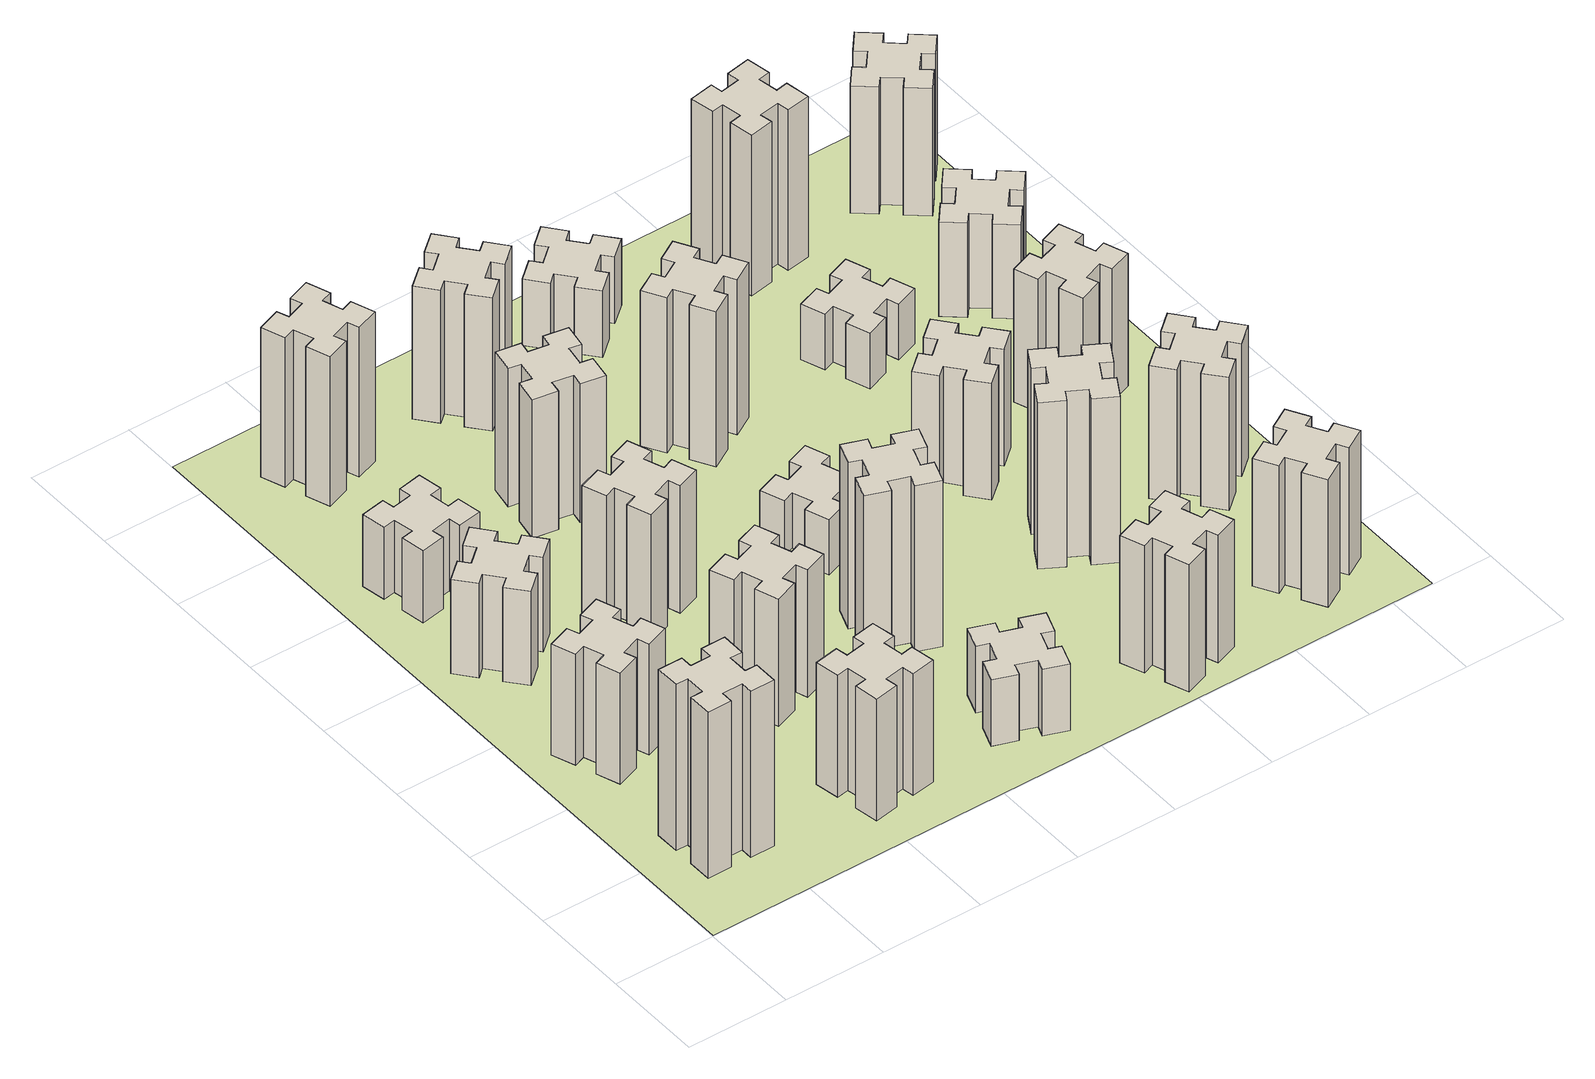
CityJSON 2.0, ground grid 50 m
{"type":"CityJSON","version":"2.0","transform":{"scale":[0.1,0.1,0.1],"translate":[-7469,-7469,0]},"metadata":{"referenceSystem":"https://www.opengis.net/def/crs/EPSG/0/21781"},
"CityObjects":{
"building1":{"type":"Building","attributes":{"class":"1000","function":"1000","usage":"1000","yearOfConstruction":2016,"roofType":"1000","measuredHeight":90,"storeysAboveGround":30,"storeysBelowGround":0},"geometry":[{"type":"Solid","lod":"1","boundaries":[[[[0,1,2,3,4,5,6,7,8,9,10,11,12,13,14,15,16,17,18,19]],[[17,16,20,21]],[[16,15,22,20]],[[15,14,23,22]],[[14,13,24,23]],[[13,12,25,24]],[[12,11,26,25]],[[11,10,27,26]],[[10,9,28,27]],[[9,8,29,28]],[[8,7,30,29]],[[7,6,31,30]],[[6,5,32,31]],[[5,4,33,32]],[[4,3,34,33]],[[3,2,35,34]],[[2,1,36,35]],[[1,0,37,36]],[[0,19,38,37]],[[19,18,39,38]],[[18,17,21,39]],[[24,25,26,27,28,29,30,31,32,33,34,35,36,37,38,39,21,20,22,23]]]]}]},
"building2":{"type":"Building","attributes":{"class":"1000","function":"1000","usage":"1000","yearOfConstruction":2016,"roofType":"1000","measuredHeight":60,"storeysAboveGround":30,"storeysBelowGround":0},"geometry":[{"type":"Solid","lod":"1","boundaries":[[[[40,41,42,43,44,45,46,47,48,49,50,51,52,53,54,55,56,57,58,59]],[[57,56,60,61]],[[56,55,62,60]],[[55,54,63,62]],[[54,53,64,63]],[[53,52,65,64]],[[52,51,66,65]],[[51,50,67,66]],[[50,49,68,67]],[[49,48,69,68]],[[48,47,70,69]],[[47,46,71,70]],[[46,45,72,71]],[[45,44,73,72]],[[44,43,74,73]],[[43,42,75,74]],[[42,41,76,75]],[[41,40,77,76]],[[40,59,78,77]],[[59,58,79,78]],[[58,57,61,79]],[[64,65,66,67,68,69,70,71,72,73,74,75,76,77,78,79,61,60,62,63]]]]}]},
"building3":{"type":"Building","attributes":{"class":"1000","function":"1000","usage":"1000","yearOfConstruction":2016,"roofType":"1000","measuredHeight":51,"storeysAboveGround":30,"storeysBelowGround":0},"geometry":[{"type":"Solid","lod":"1","boundaries":[[[[80,81,82,83,84,85,86,87,88,89,90,91,92,93,94,95,96,97,98,99]],[[97,96,100,101]],[[96,95,102,100]],[[95,94,103,102]],[[94,93,104,103]],[[93,92,105,104]],[[92,91,106,105]],[[91,90,107,106]],[[90,89,108,107]],[[89,88,109,108]],[[88,87,110,109]],[[87,86,111,110]],[[86,85,112,111]],[[85,84,113,112]],[[84,83,114,113]],[[83,82,115,114]],[[82,81,116,115]],[[81,80,117,116]],[[80,99,118,117]],[[99,98,119,118]],[[98,97,101,119]],[[104,105,106,107,108,109,110,111,112,113,114,115,116,117,118,119,101,100,102,103]]]]}]},
"building4":{"type":"Building","attributes":{"class":"1000","function":"1000","usage":"1000","yearOfConstruction":2016,"roofType":"1000","measuredHeight":39,"storeysAboveGround":30,"storeysBelowGround":0},"geometry":[{"type":"Solid","lod":"1","boundaries":[[[[120,121,122,123,124,125,126,127,128,129,130,131,132,133,134,135,136,137,138,139]],[[137,136,140,141]],[[136,135,142,140]],[[135,134,143,142]],[[134,133,144,143]],[[133,132,145,144]],[[132,131,146,145]],[[131,130,147,146]],[[130,129,148,147]],[[129,128,149,148]],[[128,127,150,149]],[[127,126,151,150]],[[126,125,152,151]],[[125,124,153,152]],[[124,123,154,153]],[[123,122,155,154]],[[122,121,156,155]],[[121,120,157,156]],[[120,139,158,157]],[[139,138,159,158]],[[138,137,141,159]],[[144,145,146,147,148,149,150,151,152,153,154,155,156,157,158,159,141,140,142,143]]]]}]},
"building5":{"type":"Building","attributes":{"class":"1000","function":"1000","usage":"1000","yearOfConstruction":2016,"roofType":"1000","measuredHeight":66,"storeysAboveGround":30,"storeysBelowGround":0},"geometry":[{"type":"Solid","lod":"1","boundaries":[[[[160,161,162,163,164,165,166,167,168,169,170,171,172,173,174,175,176,177,178,179]],[[177,176,180,181]],[[176,175,182,180]],[[175,174,183,182]],[[174,173,184,183]],[[173,172,185,184]],[[172,171,186,185]],[[171,170,187,186]],[[170,169,188,187]],[[169,168,189,188]],[[168,167,190,189]],[[167,166,191,190]],[[166,165,192,191]],[[165,164,193,192]],[[164,163,194,193]],[[163,162,195,194]],[[162,161,196,195]],[[161,160,197,196]],[[160,179,198,197]],[[179,178,199,198]],[[178,177,181,199]],[[184,185,186,187,188,189,190,191,192,193,194,195,196,197,198,199,181,180,182,183]]]]}]},
"building6":{"type":"Building","attributes":{"class":"1000","function":"1000","usage":"1000","yearOfConstruction":2016,"roofType":"1000","measuredHeight":69,"storeysAboveGround":30,"storeysBelowGround":0},"geometry":[{"type":"Solid","lod":"1","boundaries":[[[[200,201,202,203,204,205,206,207,208,209,210,211,212,213,214,215,216,217,218,219]],[[217,216,220,221]],[[216,215,222,220]],[[215,214,223,222]],[[214,213,224,223]],[[213,212,225,224]],[[212,211,226,225]],[[211,210,227,226]],[[210,209,228,227]],[[209,208,229,228]],[[208,207,230,229]],[[207,206,231,230]],[[206,205,232,231]],[[205,204,233,232]],[[204,203,234,233]],[[203,202,235,234]],[[202,201,236,235]],[[201,200,237,236]],[[200,219,238,237]],[[219,218,239,238]],[[218,217,221,239]],[[224,225,226,227,228,229,230,231,232,233,234,235,236,237,238,239,221,220,222,223]]]]}]},
"building7":{"type":"Building","attributes":{"class":"1000","function":"1000","usage":"1000","yearOfConstruction":2016,"roofType":"1000","measuredHeight":81,"storeysAboveGround":30,"storeysBelowGround":0},"geometry":[{"type":"Solid","lod":"1","boundaries":[[[[240,241,242,243,244,245,246,247,248,249,250,251,252,253,254,255,256,257,258,259]],[[257,256,260,261]],[[256,255,262,260]],[[255,254,263,262]],[[254,253,264,263]],[[253,252,265,264]],[[252,251,266,265]],[[251,250,267,266]],[[250,249,268,267]],[[249,248,269,268]],[[248,247,270,269]],[[247,246,271,270]],[[246,245,272,271]],[[245,244,273,272]],[[244,243,274,273]],[[243,242,275,274]],[[242,241,276,275]],[[241,240,277,276]],[[240,259,278,277]],[[259,258,279,278]],[[258,257,261,279]],[[264,265,266,267,268,269,270,271,272,273,274,275,276,277,278,279,261,260,262,263]]]]}]},
"building8":{"type":"Building","attributes":{"class":"1000","function":"1000","usage":"1000","yearOfConstruction":2016,"roofType":"1000","measuredHeight":69,"storeysAboveGround":30,"storeysBelowGround":0},"geometry":[{"type":"Solid","lod":"1","boundaries":[[[[280,281,282,283,284,285,286,287,288,289,290,291,292,293,294,295,296,297,298,299]],[[297,296,300,301]],[[296,295,302,300]],[[295,294,303,302]],[[294,293,304,303]],[[293,292,305,304]],[[292,291,306,305]],[[291,290,307,306]],[[290,289,308,307]],[[289,288,309,308]],[[288,287,310,309]],[[287,286,311,310]],[[286,285,312,311]],[[285,284,313,312]],[[284,283,314,313]],[[283,282,315,314]],[[282,281,316,315]],[[281,280,317,316]],[[280,299,318,317]],[[299,298,319,318]],[[298,297,301,319]],[[304,305,306,307,308,309,310,311,312,313,314,315,316,317,318,319,301,300,302,303]]]]}]},
"building9":{"type":"Building","attributes":{"class":"1000","function":"1000","usage":"1000","yearOfConstruction":2016,"roofType":"1000","measuredHeight":75,"storeysAboveGround":30,"storeysBelowGround":0},"geometry":[{"type":"Solid","lod":"1","boundaries":[[[[320,321,322,323,324,325,326,327,328,329,330,331,332,333,334,335,336,337,338,339]],[[337,336,340,341]],[[336,335,342,340]],[[335,334,343,342]],[[334,333,344,343]],[[333,332,345,344]],[[332,331,346,345]],[[331,330,347,346]],[[330,329,348,347]],[[329,328,349,348]],[[328,327,350,349]],[[327,326,351,350]],[[326,325,352,351]],[[325,324,353,352]],[[324,323,354,353]],[[323,322,355,354]],[[322,321,356,355]],[[321,320,357,356]],[[320,339,358,357]],[[339,338,359,358]],[[338,337,341,359]],[[344,345,346,347,348,349,350,351,352,353,354,355,356,357,358,359,341,340,342,343]]]]}]},
"building10":{"type":"Building","attributes":{"class":"1000","function":"1000","usage":"1000","yearOfConstruction":2016,"roofType":"1000","measuredHeight":36,"storeysAboveGround":30,"storeysBelowGround":0},"geometry":[{"type":"Solid","lod":"1","boundaries":[[[[360,361,362,363,364,365,366,367,368,369,370,371,372,373,374,375,376,377,378,379]],[[377,376,380,381]],[[376,375,382,380]],[[375,374,383,382]],[[374,373,384,383]],[[373,372,385,384]],[[372,371,386,385]],[[371,370,387,386]],[[370,369,388,387]],[[369,368,389,388]],[[368,367,390,389]],[[367,366,391,390]],[[366,365,392,391]],[[365,364,393,392]],[[364,363,394,393]],[[363,362,395,394]],[[362,361,396,395]],[[361,360,397,396]],[[360,379,398,397]],[[379,378,399,398]],[[378,377,381,399]],[[384,385,386,387,388,389,390,391,392,393,394,395,396,397,398,399,381,380,382,383]]]]}]},
"building11":{"type":"Building","attributes":{"class":"1000","function":"1000","usage":"1000","yearOfConstruction":2016,"roofType":"1000","measuredHeight":90,"storeysAboveGround":30,"storeysBelowGround":0},"geometry":[{"type":"Solid","lod":"1","boundaries":[[[[400,401,402,403,404,405,406,407,408,409,410,411,412,413,414,415,416,417,418,419]],[[417,416,420,421]],[[416,415,422,420]],[[415,414,423,422]],[[414,413,424,423]],[[413,412,425,424]],[[412,411,426,425]],[[411,410,427,426]],[[410,409,428,427]],[[409,408,429,428]],[[408,407,430,429]],[[407,406,431,430]],[[406,405,432,431]],[[405,404,433,432]],[[404,403,434,433]],[[403,402,435,434]],[[402,401,436,435]],[[401,400,437,436]],[[400,419,438,437]],[[419,418,439,438]],[[418,417,421,439]],[[424,425,426,427,428,429,430,431,432,433,434,435,436,437,438,439,421,420,422,423]]]]}]},
"building12":{"type":"Building","attributes":{"class":"1000","function":"1000","usage":"1000","yearOfConstruction":2016,"roofType":"1000","measuredHeight":72,"storeysAboveGround":30,"storeysBelowGround":0},"geometry":[{"type":"Solid","lod":"1","boundaries":[[[[440,441,442,443,444,445,446,447,448,449,450,451,452,453,454,455,456,457,458,459]],[[457,456,460,461]],[[456,455,462,460]],[[455,454,463,462]],[[454,453,464,463]],[[453,452,465,464]],[[452,451,466,465]],[[451,450,467,466]],[[450,449,468,467]],[[449,448,469,468]],[[448,447,470,469]],[[447,446,471,470]],[[446,445,472,471]],[[445,444,473,472]],[[444,443,474,473]],[[443,442,475,474]],[[442,441,476,475]],[[441,440,477,476]],[[440,459,478,477]],[[459,458,479,478]],[[458,457,461,479]],[[464,465,466,467,468,469,470,471,472,473,474,475,476,477,478,479,461,460,462,463]]]]}]},
"building13":{"type":"Building","attributes":{"class":"1000","function":"1000","usage":"1000","yearOfConstruction":2016,"roofType":"1000","measuredHeight":30,"storeysAboveGround":30,"storeysBelowGround":0},"geometry":[{"type":"Solid","lod":"1","boundaries":[[[[480,481,482,483,484,485,486,487,488,489,490,491,492,493,494,495,496,497,498,499]],[[497,496,500,501]],[[496,495,502,500]],[[495,494,503,502]],[[494,493,504,503]],[[493,492,505,504]],[[492,491,506,505]],[[491,490,507,506]],[[490,489,508,507]],[[489,488,509,508]],[[488,487,510,509]],[[487,486,511,510]],[[486,485,512,511]],[[485,484,513,512]],[[484,483,514,513]],[[483,482,515,514]],[[482,481,516,515]],[[481,480,517,516]],[[480,499,518,517]],[[499,498,519,518]],[[498,497,501,519]],[[504,505,506,507,508,509,510,511,512,513,514,515,516,517,518,519,501,500,502,503]]]]}]},
"building14":{"type":"Building","attributes":{"class":"1000","function":"1000","usage":"1000","yearOfConstruction":2016,"roofType":"1000","measuredHeight":84,"storeysAboveGround":30,"storeysBelowGround":0},"geometry":[{"type":"Solid","lod":"1","boundaries":[[[[520,521,522,523,524,525,526,527,528,529,530,531,532,533,534,535,536,537,538,539]],[[537,536,540,541]],[[536,535,542,540]],[[535,534,543,542]],[[534,533,544,543]],[[533,532,545,544]],[[532,531,546,545]],[[531,530,547,546]],[[530,529,548,547]],[[529,528,549,548]],[[528,527,550,549]],[[527,526,551,550]],[[526,525,552,551]],[[525,524,553,552]],[[524,523,554,553]],[[523,522,555,554]],[[522,521,556,555]],[[521,520,557,556]],[[520,539,558,557]],[[539,538,559,558]],[[538,537,541,559]],[[544,545,546,547,548,549,550,551,552,553,554,555,556,557,558,559,541,540,542,543]]]]}]},
"building15":{"type":"Building","attributes":{"class":"1000","function":"1000","usage":"1000","yearOfConstruction":2016,"roofType":"1000","measuredHeight":69,"storeysAboveGround":30,"storeysBelowGround":0},"geometry":[{"type":"Solid","lod":"1","boundaries":[[[[560,561,562,563,564,565,566,567,568,569,570,571,572,573,574,575,576,577,578,579]],[[577,576,580,581]],[[576,575,582,580]],[[575,574,583,582]],[[574,573,584,583]],[[573,572,585,584]],[[572,571,586,585]],[[571,570,587,586]],[[570,569,588,587]],[[569,568,589,588]],[[568,567,590,589]],[[567,566,591,590]],[[566,565,592,591]],[[565,564,593,592]],[[564,563,594,593]],[[563,562,595,594]],[[562,561,596,595]],[[561,560,597,596]],[[560,579,598,597]],[[579,578,599,598]],[[578,577,581,599]],[[584,585,586,587,588,589,590,591,592,593,594,595,596,597,598,599,581,580,582,583]]]]}]},
"building16":{"type":"Building","attributes":{"class":"1000","function":"1000","usage":"1000","yearOfConstruction":2016,"roofType":"1000","measuredHeight":36,"storeysAboveGround":30,"storeysBelowGround":0},"geometry":[{"type":"Solid","lod":"1","boundaries":[[[[600,601,602,603,604,605,606,607,608,609,610,611,612,613,614,615,616,617,618,619]],[[617,616,620,621]],[[616,615,622,620]],[[615,614,623,622]],[[614,613,624,623]],[[613,612,625,624]],[[612,611,626,625]],[[611,610,627,626]],[[610,609,628,627]],[[609,608,629,628]],[[608,607,630,629]],[[607,606,631,630]],[[606,605,632,631]],[[605,604,633,632]],[[604,603,634,633]],[[603,602,635,634]],[[602,601,636,635]],[[601,600,637,636]],[[600,619,638,637]],[[619,618,639,638]],[[618,617,621,639]],[[624,625,626,627,628,629,630,631,632,633,634,635,636,637,638,639,621,620,622,623]]]]}]},
"building17":{"type":"Building","attributes":{"class":"1000","function":"1000","usage":"1000","yearOfConstruction":2016,"roofType":"1000","measuredHeight":90,"storeysAboveGround":30,"storeysBelowGround":0},"geometry":[{"type":"Solid","lod":"1","boundaries":[[[[640,641,642,643,644,645,646,647,648,649,650,651,652,653,654,655,656,657,658,659]],[[657,656,660,661]],[[656,655,662,660]],[[655,654,663,662]],[[654,653,664,663]],[[653,652,665,664]],[[652,651,666,665]],[[651,650,667,666]],[[650,649,668,667]],[[649,648,669,668]],[[648,647,670,669]],[[647,646,671,670]],[[646,645,672,671]],[[645,644,673,672]],[[644,643,674,673]],[[643,642,675,674]],[[642,641,676,675]],[[641,640,677,676]],[[640,659,678,677]],[[659,658,679,678]],[[658,657,661,679]],[[664,665,666,667,668,669,670,671,672,673,674,675,676,677,678,679,661,660,662,663]]]]}]},
"building18":{"type":"Building","attributes":{"class":"1000","function":"1000","usage":"1000","yearOfConstruction":2016,"roofType":"1000","measuredHeight":63,"storeysAboveGround":30,"storeysBelowGround":0},"geometry":[{"type":"Solid","lod":"1","boundaries":[[[[680,681,682,683,684,685,686,687,688,689,690,691,692,693,694,695,696,697,698,699]],[[697,696,700,701]],[[696,695,702,700]],[[695,694,703,702]],[[694,693,704,703]],[[693,692,705,704]],[[692,691,706,705]],[[691,690,707,706]],[[690,689,708,707]],[[689,688,709,708]],[[688,687,710,709]],[[687,686,711,710]],[[686,685,712,711]],[[685,684,713,712]],[[684,683,714,713]],[[683,682,715,714]],[[682,681,716,715]],[[681,680,717,716]],[[680,699,718,717]],[[699,698,719,718]],[[698,697,701,719]],[[704,705,706,707,708,709,710,711,712,713,714,715,716,717,718,719,701,700,702,703]]]]}]},
"building19":{"type":"Building","attributes":{"class":"1000","function":"1000","usage":"1000","yearOfConstruction":2016,"roofType":"1000","measuredHeight":69,"storeysAboveGround":30,"storeysBelowGround":0},"geometry":[{"type":"Solid","lod":"1","boundaries":[[[[720,721,722,723,724,725,726,727,728,729,730,731,732,733,734,735,736,737,738,739]],[[737,736,740,741]],[[736,735,742,740]],[[735,734,743,742]],[[734,733,744,743]],[[733,732,745,744]],[[732,731,746,745]],[[731,730,747,746]],[[730,729,748,747]],[[729,728,749,748]],[[728,727,750,749]],[[727,726,751,750]],[[726,725,752,751]],[[725,724,753,752]],[[724,723,754,753]],[[723,722,755,754]],[[722,721,756,755]],[[721,720,757,756]],[[720,739,758,757]],[[739,738,759,758]],[[738,737,741,759]],[[744,745,746,747,748,749,750,751,752,753,754,755,756,757,758,759,741,740,742,743]]]]}]},
"building20":{"type":"Building","attributes":{"class":"1000","function":"1000","usage":"1000","yearOfConstruction":2016,"roofType":"1000","measuredHeight":30,"storeysAboveGround":30,"storeysBelowGround":0},"geometry":[{"type":"Solid","lod":"1","boundaries":[[[[760,761,762,763,764,765,766,767,768,769,770,771,772,773,774,775,776,777,778,779]],[[777,776,780,781]],[[776,775,782,780]],[[775,774,783,782]],[[774,773,784,783]],[[773,772,785,784]],[[772,771,786,785]],[[771,770,787,786]],[[770,769,788,787]],[[769,768,789,788]],[[768,767,790,789]],[[767,766,791,790]],[[766,765,792,791]],[[765,764,793,792]],[[764,763,794,793]],[[763,762,795,794]],[[762,761,796,795]],[[761,760,797,796]],[[760,779,798,797]],[[779,778,799,798]],[[778,777,781,799]],[[784,785,786,787,788,789,790,791,792,793,794,795,796,797,798,799,781,780,782,783]]]]}]},
"building21":{"type":"Building","attributes":{"class":"1000","function":"1000","usage":"1000","yearOfConstruction":2016,"roofType":"1000","measuredHeight":72,"storeysAboveGround":30,"storeysBelowGround":0},"geometry":[{"type":"Solid","lod":"1","boundaries":[[[[800,801,802,803,804,805,806,807,808,809,810,811,812,813,814,815,816,817,818,819]],[[817,816,820,821]],[[816,815,822,820]],[[815,814,823,822]],[[814,813,824,823]],[[813,812,825,824]],[[812,811,826,825]],[[811,810,827,826]],[[810,809,828,827]],[[809,808,829,828]],[[808,807,830,829]],[[807,806,831,830]],[[806,805,832,831]],[[805,804,833,832]],[[804,803,834,833]],[[803,802,835,834]],[[802,801,836,835]],[[801,800,837,836]],[[800,819,838,837]],[[819,818,839,838]],[[818,817,821,839]],[[824,825,826,827,828,829,830,831,832,833,834,835,836,837,838,839,821,820,822,823]]]]}]},
"building22":{"type":"Building","attributes":{"class":"1000","function":"1000","usage":"1000","yearOfConstruction":2016,"roofType":"1000","measuredHeight":87,"storeysAboveGround":30,"storeysBelowGround":0},"geometry":[{"type":"Solid","lod":"1","boundaries":[[[[840,841,842,843,844,845,846,847,848,849,850,851,852,853,854,855,856,857,858,859]],[[857,856,860,861]],[[856,855,862,860]],[[855,854,863,862]],[[854,853,864,863]],[[853,852,865,864]],[[852,851,866,865]],[[851,850,867,866]],[[850,849,868,867]],[[849,848,869,868]],[[848,847,870,869]],[[847,846,871,870]],[[846,845,872,871]],[[845,844,873,872]],[[844,843,874,873]],[[843,842,875,874]],[[842,841,876,875]],[[841,840,877,876]],[[840,859,878,877]],[[859,858,879,878]],[[858,857,861,879]],[[864,865,866,867,868,869,870,871,872,873,874,875,876,877,878,879,861,860,862,863]]]]}]},
"building23":{"type":"Building","attributes":{"class":"1000","function":"1000","usage":"1000","yearOfConstruction":2016,"roofType":"1000","measuredHeight":72,"storeysAboveGround":30,"storeysBelowGround":0},"geometry":[{"type":"Solid","lod":"1","boundaries":[[[[880,881,882,883,884,885,886,887,888,889,890,891,892,893,894,895,896,897,898,899]],[[897,896,900,901]],[[896,895,902,900]],[[895,894,903,902]],[[894,893,904,903]],[[893,892,905,904]],[[892,891,906,905]],[[891,890,907,906]],[[890,889,908,907]],[[889,888,909,908]],[[888,887,910,909]],[[887,886,911,910]],[[886,885,912,911]],[[885,884,913,912]],[[884,883,914,913]],[[883,882,915,914]],[[882,881,916,915]],[[881,880,917,916]],[[880,899,918,917]],[[899,898,919,918]],[[898,897,901,919]],[[904,905,906,907,908,909,910,911,912,913,914,915,916,917,918,919,901,900,902,903]]]]}]},
"building24":{"type":"Building","attributes":{"class":"1000","function":"1000","usage":"1000","yearOfConstruction":2016,"roofType":"1000","measuredHeight":51,"storeysAboveGround":30,"storeysBelowGround":0},"geometry":[{"type":"Solid","lod":"1","boundaries":[[[[920,921,922,923,924,925,926,927,928,929,930,931,932,933,934,935,936,937,938,939]],[[937,936,940,941]],[[936,935,942,940]],[[935,934,943,942]],[[934,933,944,943]],[[933,932,945,944]],[[932,931,946,945]],[[931,930,947,946]],[[930,929,948,947]],[[929,928,949,948]],[[928,927,950,949]],[[927,926,951,950]],[[926,925,952,951]],[[925,924,953,952]],[[924,923,954,953]],[[923,922,955,954]],[[922,921,956,955]],[[921,920,957,956]],[[920,939,958,957]],[[939,938,959,958]],[[938,937,941,959]],[[944,945,946,947,948,949,950,951,952,953,954,955,956,957,958,959,941,940,942,943]]]]}]},
"building25":{"type":"Building","attributes":{"class":"1000","function":"1000","usage":"1000","yearOfConstruction":2016,"roofType":"1000","measuredHeight":69,"storeysAboveGround":30,"storeysBelowGround":0},"geometry":[{"type":"Solid","lod":"1","boundaries":[[[[960,961,962,963,964,965,966,967,968,969,970,971,972,973,974,975,976,977,978,979]],[[977,976,980,981]],[[976,975,982,980]],[[975,974,983,982]],[[974,973,984,983]],[[973,972,985,984]],[[972,971,986,985]],[[971,970,987,986]],[[970,969,988,987]],[[969,968,989,988]],[[968,967,990,989]],[[967,966,991,990]],[[966,965,992,991]],[[965,964,993,992]],[[964,963,994,993]],[[963,962,995,994]],[[962,961,996,995]],[[961,960,997,996]],[[960,979,998,997]],[[979,978,999,998]],[[978,977,981,999]],[[984,985,986,987,988,989,990,991,992,993,994,995,996,997,998,999,981,980,982,983]]]]}]},
"landuse1":{"type":"LandUse","attributes":{"name":"plot1","function":"1010"},"geometry":[{"type":"MultiSurface","lod":"1","boundaries":[[[1000,1001,1002,1003]]]}]}
},
"vertices":[
[265,525,0],[265,425,0],[205,425,0],[205,305,0],[325,305,0],[325,365,0],[425,365,0],[425,305,0],[545,305,0],[545,425,0],[485,425,0],[485,525,0],[545,525,0],[545,645,0],[425,645,0],[425,585,0],[325,585,0],[325,645,0],[205,645,0],[205,525,0],[325,585,900],[325,645,900],[425,585,900],[425,645,900],[545,645,900],[545,525,900],[485,525,900],[485,425,900],[545,425,900],[545,305,900],[425,305,900],[425,365,900],[325,365,900],[325,305,900],[205,305,900],[205,425,900],[265,425,900],[265,525,900],[205,525,900],[205,645,900],
[255,1225,0],[289,1131,0],[233,1110,0],[274,997,0],[387,1039,0],[366,1095,0],[460,1129,0],[480,1073,0],[593,1114,0],[552,1227,0],[496,1206,0],[462,1300,0],[518,1320,0],[477,1433,0],[364,1392,0],[385,1336,0],[291,1302,0],[270,1358,0],[157,1317,0],[199,1204,0],[291,1302,600],[270,1358,600],[385,1336,600],[364,1392,600],[477,1433,600],[518,1320,600],[462,1300,600],[496,1206,600],[552,1227,600],[593,1114,600],[480,1073,600],[460,1129,600],[366,1095,600],[387,1039,600],[274,997,600],[233,1110,600],[289,1131,600],[255,1225,600],[199,1204,600],[157,1317,600],
[343,2072,0],[266,2007,0],[228,2053,0],[136,1976,0],[213,1884,0],[259,1923,0],[323,1846,0],[277,1808,0],[354,1716,0],[446,1793,0],[408,1839,0],[484,1903,0],[523,1857,0],[615,1934,0],[538,2026,0],[492,1988,0],[427,2064,0],[473,2103,0],[396,2195,0],[304,2118,0],[427,2064,510],[473,2103,510],[492,1988,510],[538,2026,510],[615,1934,510],[523,1857,510],[484,1903,510],[408,1839,510],[446,1793,510],[354,1716,510],[277,1808,510],[323,1846,510],[259,1923,510],[213,1884,510],[136,1976,510],[228,2053,510],[266,2007,510],[343,2072,510],[304,2118,510],[396,2195,510],
[492,2465,0],[475,2564,0],[534,2574,0],[513,2692,0],[395,2671,0],[405,2612,0],[307,2595,0],[297,2654,0],[178,2633,0],[199,2515,0],[258,2525,0],[276,2427,0],[217,2417,0],[237,2298,0],[356,2319,0],[345,2378,0],[444,2396,0],[454,2337,0],[572,2357,0],[551,2476,0],[444,2396,390],[454,2337,390],[345,2378,390],[356,2319,390],[237,2298,390],[217,2417,390],[276,2427,390],[258,2525,390],[199,2515,390],[178,2633,390],[297,2654,390],[307,2595,390],[405,2612,390],[395,2671,390],[513,2692,390],[534,2574,390],[475,2564,390],[492,2465,390],[551,2476,390],[572,2357,390],
[1232,345,0],[1215,444,0],[1274,454,0],[1253,572,0],[1135,551,0],[1145,492,0],[1047,475,0],[1037,534,0],[918,513,0],[939,395,0],[998,405,0],[1016,307,0],[957,297,0],[977,178,0],[1096,199,0],[1085,258,0],[1184,276,0],[1194,217,0],[1312,237,0],[1291,356,0],[1184,276,660],[1194,217,660],[1085,258,660],[1096,199,660],[977,178,660],[957,297,660],[1016,307,660],[998,405,660],[939,395,660],[918,513,660],[1037,534,660],[1047,475,660],[1145,492,660],[1135,551,660],[1253,572,660],[1274,454,660],[1215,444,660],[1232,345,660],[1291,356,660],[1312,237,660],
[1236,1106,0],[1202,1200,0],[1258,1220,0],[1217,1333,0],[1104,1292,0],[1125,1236,0],[1031,1202,0],[1010,1258,0],[897,1217,0],[939,1104,0],[995,1125,0],[1029,1031,0],[973,1010,0],[1014,897,0],[1127,939,0],[1106,995,0],[1200,1029,0],[1220,973,0],[1333,1014,0],[1292,1127,0],[1200,1029,690],[1220,973,690],[1106,995,690],[1127,939,690],[1014,897,690],[973,1010,690],[1029,1031,690],[995,1125,690],[939,1104,690],[897,1217,690],[1010,1258,690],[1031,1202,690],[1125,1236,690],[1104,1292,690],[1217,1333,690],[1258,1220,690],[1202,1200,690],[1236,1106,690],[1292,1127,690],[1333,1014,690],
[355,3345,0],[389,3251,0],[333,3230,0],[374,3117,0],[487,3159,0],[466,3215,0],[560,3249,0],[580,3193,0],[693,3234,0],[652,3347,0],[596,3326,0],[562,3420,0],[618,3440,0],[577,3553,0],[464,3512,0],[485,3456,0],[391,3422,0],[370,3478,0],[257,3437,0],[299,3324,0],[391,3422,810],[370,3478,810],[485,3456,810],[464,3512,810],[577,3553,810],[618,3440,810],[562,3420,810],[596,3326,810],[652,3347,810],[693,3234,810],[580,3193,810],[560,3249,810],[466,3215,810],[487,3159,810],[374,3117,810],[333,3230,810],[389,3251,810],[355,3345,810],[299,3324,810],[257,3437,810],
[895,1865,0],[929,1771,0],[873,1750,0],[914,1637,0],[1027,1679,0],[1006,1735,0],[1100,1769,0],[1120,1713,0],[1233,1754,0],[1192,1867,0],[1136,1846,0],[1102,1940,0],[1158,1960,0],[1117,2073,0],[1004,2032,0],[1025,1976,0],[931,1942,0],[910,1998,0],[797,1957,0],[839,1844,0],[931,1942,690],[910,1998,690],[1025,1976,690],[1004,2032,690],[1117,2073,690],[1158,1960,690],[1102,1940,690],[1136,1846,690],[1192,1867,690],[1233,1754,690],[1120,1713,690],[1100,1769,690],[1006,1735,690],[1027,1679,690],[914,1637,690],[873,1750,690],[929,1771,690],[895,1865,690],[839,1844,690],[797,1957,690],
[1184,2695,0],[1085,2712,0],[1096,2771,0],[977,2792,0],[957,2674,0],[1016,2664,0],[998,2565,0],[939,2576,0],[918,2457,0],[1037,2437,0],[1047,2496,0],[1145,2478,0],[1135,2419,0],[1253,2398,0],[1274,2517,0],[1215,2527,0],[1232,2625,0],[1291,2615,0],[1312,2733,0],[1194,2754,0],[1232,2625,750],[1291,2615,750],[1215,2527,750],[1274,2517,750],[1253,2398,750],[1135,2419,750],[1145,2478,750],[1047,2496,750],[1037,2437,750],[918,2457,750],[939,2576,750],[998,2565,750],[1016,2664,750],[957,2674,750],[977,2792,750],[1096,2771,750],[1085,2712,750],[1184,2695,750],[1194,2754,750],[1312,2733,750],
[1771,289,0],[1865,255,0],[1844,199,0],[1957,157,0],[1998,270,0],[1942,291,0],[1976,385,0],[2032,364,0],[2073,477,0],[1960,518,0],[1940,462,0],[1846,496,0],[1867,552,0],[1754,593,0],[1713,480,0],[1769,460,0],[1735,366,0],[1679,387,0],[1637,274,0],[1750,233,0],[1735,366,360],[1679,387,360],[1769,460,360],[1713,480,360],[1754,593,360],[1867,552,360],[1846,496,360],[1940,462,360],[1960,518,360],[2073,477,360],[2032,364,360],[1976,385,360],[1942,291,360],[1998,270,360],[1957,157,360],[1844,199,360],[1865,255,360],[1771,289,360],[1750,233,360],[1637,274,360],
[1671,1029,0],[1765,995,0],[1744,939,0],[1857,897,0],[1898,1010,0],[1842,1031,0],[1876,1125,0],[1932,1104,0],[1973,1217,0],[1860,1258,0],[1840,1202,0],[1746,1236,0],[1767,1292,0],[1654,1333,0],[1613,1220,0],[1669,1200,0],[1635,1106,0],[1579,1127,0],[1537,1014,0],[1650,973,0],[1635,1106,900],[1579,1127,900],[1669,1200,900],[1613,1220,900],[1654,1333,900],[1767,1292,900],[1746,1236,900],[1840,1202,900],[1860,1258,900],[1973,1217,900],[1932,1104,900],[1876,1125,900],[1842,1031,900],[1898,1010,900],[1857,897,900],[1744,939,900],[1765,995,900],[1671,1029,900],[1650,973,900],[1537,1014,900],
[1183,3452,0],[1106,3387,0],[1068,3433,0],[976,3356,0],[1053,3264,0],[1099,3303,0],[1163,3226,0],[1117,3188,0],[1194,3096,0],[1286,3173,0],[1248,3219,0],[1324,3283,0],[1363,3237,0],[1455,3314,0],[1378,3406,0],[1332,3368,0],[1267,3444,0],[1313,3483,0],[1236,3575,0],[1144,3498,0],[1267,3444,720],[1313,3483,720],[1332,3368,720],[1378,3406,720],[1455,3314,720],[1363,3237,720],[1324,3283,720],[1248,3219,720],[1286,3173,720],[1194,3096,720],[1117,3188,720],[1163,3226,720],[1099,3303,720],[1053,3264,720],[976,3356,720],[1068,3433,720],[1106,3387,720],[1183,3452,720],[1144,3498,720],[1236,3575,720],
[1865,1876,0],[1771,1842,0],[1750,1898,0],[1637,1857,0],[1679,1744,0],[1735,1765,0],[1769,1671,0],[1713,1650,0],[1754,1537,0],[1867,1579,0],[1846,1635,0],[1940,1669,0],[1960,1613,0],[2073,1654,0],[2032,1767,0],[1976,1746,0],[1942,1840,0],[1998,1860,0],[1957,1973,0],[1844,1932,0],[1942,1840,300],[1998,1860,300],[1976,1746,300],[2032,1767,300],[2073,1654,300],[1960,1613,300],[1940,1669,300],[1846,1635,300],[1867,1579,300],[1754,1537,300],[1713,1650,300],[1769,1671,300],[1735,1765,300],[1679,1744,300],[1637,1857,300],[1750,1898,300],[1771,1842,300],[1865,1876,300],[1844,1932,300],[1957,1973,300],
[1976,2607,0],[1926,2694,0],[1978,2724,0],[1918,2828,0],[1814,2768,0],[1844,2716,0],[1757,2666,0],[1727,2718,0],[1623,2658,0],[1683,2554,0],[1735,2584,0],[1785,2497,0],[1733,2467,0],[1793,2363,0],[1897,2423,0],[1867,2475,0],[1954,2525,0],[1984,2473,0],[2088,2533,0],[2028,2637,0],[1954,2525,840],[1984,2473,840],[1867,2475,840],[1897,2423,840],[1793,2363,840],[1733,2467,840],[1785,2497,840],[1735,2584,840],[1683,2554,840],[1623,2658,840],[1727,2718,840],[1757,2666,840],[1844,2716,840],[1814,2768,840],[1918,2828,840],[1978,2724,840],[1926,2694,840],[1976,2607,840],[2028,2637,840],[2088,2533,840],
[2586,155,0],[2680,189,0],[2700,133,0],[2813,174,0],[2772,287,0],[2716,266,0],[2682,360,0],[2738,380,0],[2697,493,0],[2584,452,0],[2605,396,0],[2511,362,0],[2490,418,0],[2377,377,0],[2419,264,0],[2475,285,0],[2509,191,0],[2453,170,0],[2494,57,0],[2607,99,0],[2509,191,690],[2453,170,690],[2475,285,690],[2419,264,690],[2377,377,690],[2490,418,690],[2511,362,690],[2605,396,690],[2584,452,690],[2697,493,690],[2738,380,690],[2682,360,690],[2716,266,690],[2772,287,690],[2813,174,690],[2700,133,690],[2680,189,690],[2586,155,690],[2607,99,690],[2494,57,690],
[1739,3403,0],[1803,3326,0],[1757,3288,0],[1834,3196,0],[1926,3273,0],[1888,3319,0],[1964,3383,0],[2003,3337,0],[2095,3414,0],[2018,3506,0],[1972,3468,0],[1907,3544,0],[1953,3583,0],[1876,3675,0],[1784,3598,0],[1823,3552,0],[1746,3487,0],[1708,3533,0],[1616,3456,0],[1693,3364,0],[1746,3487,360],[1708,3533,360],[1823,3552,360],[1784,3598,360],[1876,3675,360],[1953,3583,360],[1907,3544,360],[1972,3468,360],[2018,3506,360],[2095,3414,360],[2003,3337,360],[1964,3383,360],[1888,3319,360],[1926,3273,360],[1834,3196,360],[1757,3288,360],[1803,3326,360],[1739,3403,360],[1693,3364,360],[1616,3456,360],
[2625,1214,0],[2575,1127,0],[2523,1157,0],[2463,1053,0],[2567,993,0],[2597,1045,0],[2684,995,0],[2654,943,0],[2758,883,0],[2818,987,0],[2766,1017,0],[2816,1104,0],[2868,1074,0],[2928,1178,0],[2824,1238,0],[2794,1186,0],[2707,1236,0],[2737,1288,0],[2633,1348,0],[2573,1244,0],[2707,1236,900],[2737,1288,900],[2794,1186,900],[2824,1238,900],[2928,1178,900],[2868,1074,900],[2816,1104,900],[2766,1017,900],[2818,987,900],[2758,883,900],[2654,943,900],[2684,995,900],[2597,1045,900],[2567,993,900],[2463,1053,900],[2523,1157,900],[2575,1127,900],[2625,1214,900],[2573,1244,900],[2633,1348,900],
[2712,1788,0],[2647,1864,0],[2693,1903,0],[2616,1995,0],[2524,1918,0],[2563,1872,0],[2486,1807,0],[2448,1853,0],[2356,1776,0],[2433,1684,0],[2479,1723,0],[2543,1646,0],[2497,1608,0],[2574,1516,0],[2666,1593,0],[2628,1639,0],[2704,1703,0],[2743,1657,0],[2835,1734,0],[2758,1826,0],[2704,1703,630],[2743,1657,630],[2628,1639,630],[2666,1593,630],[2574,1516,630],[2497,1608,630],[2543,1646,630],[2479,1723,630],[2433,1684,630],[2356,1776,630],[2448,1853,630],[2486,1807,630],[2563,1872,630],[2524,1918,630],[2616,1995,630],[2693,1903,630],[2647,1864,630],[2712,1788,630],[2758,1826,630],[2835,1734,630],
[3456,387,0],[3406,474,0],[3458,504,0],[3398,608,0],[3294,548,0],[3324,496,0],[3237,446,0],[3207,498,0],[3103,438,0],[3163,334,0],[3215,364,0],[3265,277,0],[3213,247,0],[3273,143,0],[3377,203,0],[3347,255,0],[3434,305,0],[3464,253,0],[3568,313,0],[3508,417,0],[3434,305,690],[3464,253,690],[3347,255,690],[3377,203,690],[3273,143,690],[3213,247,690],[3265,277,690],[3215,364,690],[3163,334,690],[3103,438,690],[3207,498,690],[3237,446,690],[3324,496,690],[3294,548,690],[3398,608,690],[3458,504,690],[3406,474,690],[3456,387,690],[3508,417,690],[3568,313,690],
[2686,2475,0],[2780,2509,0],[2800,2453,0],[2913,2494,0],[2872,2607,0],[2816,2586,0],[2782,2680,0],[2838,2700,0],[2797,2813,0],[2684,2772,0],[2705,2716,0],[2611,2682,0],[2590,2738,0],[2477,2697,0],[2519,2584,0],[2575,2605,0],[2609,2511,0],[2553,2490,0],[2594,2377,0],[2707,2419,0],[2609,2511,300],[2553,2490,300],[2575,2605,300],[2519,2584,300],[2477,2697,300],[2590,2738,300],[2611,2682,300],[2705,2716,300],[2684,2772,300],[2797,2813,300],[2838,2700,300],[2782,2680,300],[2816,2586,300],[2872,2607,300],[2913,2494,300],[2800,2453,300],[2780,2509,300],[2686,2475,300],[2707,2419,300],[2594,2377,300],
[3219,1083,0],[3283,1006,0],[3237,968,0],[3314,876,0],[3406,953,0],[3368,999,0],[3444,1063,0],[3483,1017,0],[3575,1094,0],[3498,1186,0],[3452,1148,0],[3387,1224,0],[3433,1263,0],[3356,1355,0],[3264,1278,0],[3303,1232,0],[3226,1167,0],[3188,1213,0],[3096,1136,0],[3173,1044,0],[3226,1167,720],[3188,1213,720],[3303,1232,720],[3264,1278,720],[3356,1355,720],[3433,1263,720],[3387,1224,720],[3452,1148,720],[3498,1186,720],[3575,1094,720],[3483,1017,720],[3444,1063,720],[3368,999,720],[3406,953,720],[3314,876,720],[3237,968,720],[3283,1006,720],[3219,1083,720],[3173,1044,720],[3096,1136,720],
[2725,3452,0],[2627,3435,0],[2617,3494,0],[2498,3473,0],[2519,3355,0],[2578,3365,0],[2596,3267,0],[2537,3257,0],[2557,3138,0],[2676,3159,0],[2665,3218,0],[2764,3236,0],[2774,3177,0],[2892,3197,0],[2871,3316,0],[2812,3305,0],[2795,3404,0],[2854,3414,0],[2833,3532,0],[2715,3511,0],[2795,3404,870],[2854,3414,870],[2812,3305,870],[2871,3316,870],[2892,3197,870],[2774,3177,870],[2764,3236,870],[2665,3218,870],[2676,3159,870],[2557,3138,870],[2537,3257,870],[2596,3267,870],[2578,3365,870],[2519,3355,870],[2498,3473,870],[2617,3494,870],[2627,3435,870],[2725,3452,870],[2715,3511,870],[2833,3532,870],
[3115,1865,0],[3149,1771,0],[3093,1750,0],[3134,1637,0],[3247,1679,0],[3226,1735,0],[3320,1769,0],[3340,1713,0],[3453,1754,0],[3412,1867,0],[3356,1846,0],[3322,1940,0],[3378,1960,0],[3337,2073,0],[3224,2032,0],[3245,1976,0],[3151,1942,0],[3130,1998,0],[3017,1957,0],[3059,1844,0],[3151,1942,720],[3130,1998,720],[3245,1976,720],[3224,2032,720],[3337,2073,720],[3378,1960,720],[3322,1940,720],[3356,1846,720],[3412,1867,720],[3453,1754,720],[3340,1713,720],[3320,1769,720],[3226,1735,720],[3247,1679,720],[3134,1637,720],[3093,1750,720],[3149,1771,720],[3115,1865,720],[3059,1844,720],[3017,1957,720],
[3226,2543,0],[3303,2479,0],[3264,2433,0],[3356,2356,0],[3433,2448,0],[3387,2486,0],[3452,2563,0],[3498,2524,0],[3575,2616,0],[3483,2693,0],[3444,2647,0],[3368,2712,0],[3406,2758,0],[3314,2835,0],[3237,2743,0],[3283,2704,0],[3219,2628,0],[3173,2666,0],[3096,2574,0],[3188,2497,0],[3219,2628,510],[3173,2666,510],[3283,2704,510],[3237,2743,510],[3314,2835,510],[3406,2758,510],[3368,2712,510],[3444,2647,510],[3483,2693,510],[3575,2616,510],[3498,2524,510],[3452,2563,510],[3387,2486,510],[3433,2448,510],[3356,2356,510],[3264,2433,510],[3303,2479,510],[3226,2543,510],[3188,2497,510],[3096,2574,510],
[3544,3387,0],[3468,3452,0],[3506,3498,0],[3414,3575,0],[3337,3483,0],[3383,3444,0],[3319,3368,0],[3273,3406,0],[3196,3314,0],[3288,3237,0],[3326,3283,0],[3403,3219,0],[3364,3173,0],[3456,3096,0],[3533,3188,0],[3487,3226,0],[3552,3303,0],[3598,3264,0],[3675,3356,0],[3583,3433,0],[3552,3303,690],[3598,3264,690],[3487,3226,690],[3533,3188,690],[3456,3096,690],[3364,3173,690],[3403,3219,690],[3326,3283,690],[3288,3237,690],[3196,3314,690],[3273,3406,690],[3319,3368,690],[3383,3444,690],[3337,3483,690],[3414,3575,690],[3506,3498,690],[3468,3452,690],[3544,3387,690],[3583,3433,690],[3675,3356,690],
[5,3705,0],[3705,3705,0],[3705,5,0],[5,5,0]
]}
